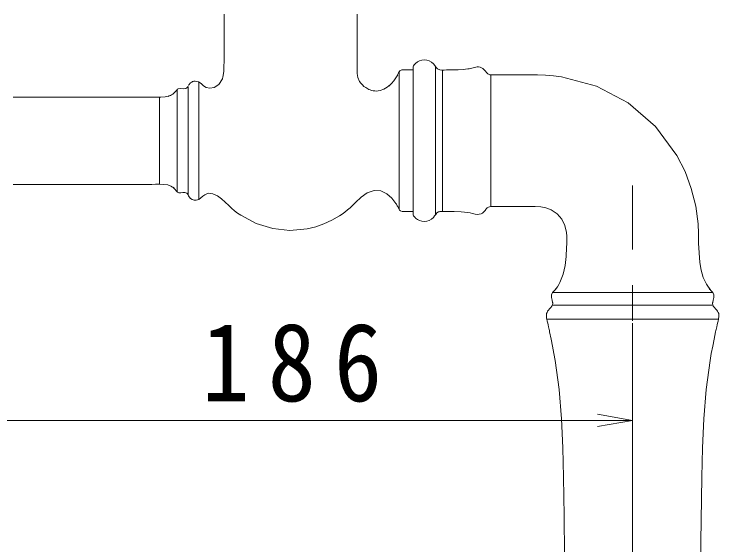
# Model space of a CAD drawing. Units: millimetres, scale not verified. Extents: x -1392 to 1350, y -947 to 991.
# Drawn here: x 113.8 to 311.5, y -25 to 123.9 of the extents above; entities that cross this region are included whole.
import ezdxf

# ---------------------------------------------------------------- set-up
doc = ezdxf.new("R2010")
doc.units = ezdxf.units.MM
doc.header["$LTSCALE"] = 10
doc.linetypes.add('CHAIN1', pattern=[8, 5, -1, 1, -1])
doc.layers.add('0-0_0', color=7, linetype='Continuous', lineweight=5)
doc.layers.add('0-2_躯体', color=7, linetype='Continuous', lineweight=5)
doc.styles.add('ＭＳ ゴシック', font='')
doc.styles.get('ＭＳ ゴシック').set_extended_font_data('MS Gothic')

msp = doc.modelspace()

# ---------------------------------------------------------------- linework, layer by layer
at = {"layer": '0-0_0'}
for points in [[(172.67, 123.92), (172.67, 123.37), (172.67, 122.82), (172.67, 122.27), (172.67, 121.72), (172.67, 119.44), (172.67, 117.17), (172.67, 114.9), (172.67, 112.63), (172.67, 111.57), (172.67, 110.5), (172.66, 109.44), (172.63, 108.37)], [(219.36, 104.13), (218.46, 103.43), (217.52, 102.88), (216.51, 102.51), (215.39, 102.32), (214.95, 102.36), (214.52, 102.41), (214.1, 102.51), (213.67, 102.65), (213.35, 102.78), (213.04, 102.94), (212.74, 103.11), (212.44, 103.29), (211.95, 103.65), (211.49, 104.05), (211.07, 104.51), (210.73, 105.01), (210.26, 106.12), (210.05, 107.3), (210, 108.51), (210.01, 109.71), (210.02, 109.89), (210.02, 110.07), (210.02, 110.25), (210.02, 110.43), (210.02, 110.98), (210.02, 111.53), (210.02, 112.08), (210.02, 112.63), (210.02, 114.9), (210.02, 117.17), (210.02, 119.44), (210.02, 121.72), (210.02, 122.27), (210.02, 122.82), (210.02, 123.37), (210.02, 123.92)], [(225.76, 108.16), (225.76, 108.71), (225.76, 109.26), (225.86, 109.45), (226.06, 109.71), (226.28, 109.95), (226.42, 110.11), (226.95, 110.52), (227.55, 110.82), (228.19, 111.01), (228.86, 111.08), (229.58, 111), (230.27, 110.79), (230.9, 110.43), (231.45, 109.96), (231.84, 109.46), (232.18, 108.96), (232.6, 108.55), (233.19, 108.31), (233.82, 108.24), (234.47, 108.24), (235.13, 108.27), (235.76, 108.29), (237.09, 108.31), (238.42, 108.33), (239.75, 108.4), (241.07, 108.53), (241.44, 108.58), (241.81, 108.65), (242.18, 108.73), (242.55, 108.82), (242.93, 108.93), (243.33, 109.03), (243.72, 109.1), (244.12, 109.1), (244.53, 109.03), (244.93, 108.88), (245.3, 108.68), (245.62, 108.41), (246, 107.96)], [(232.01, 109.18), (232.01, 98.79), (232.01, 88.41), (232.01, 78.03), (232.01, 67.65)], [(172.59, 107.77), (172.55, 107.47), (172.51, 107.18), (172.46, 106.88), (172.41, 106.59)], [(172.63, 108.47), (172.62, 108.29), (172.61, 108.12), (172.6, 107.94), (172.59, 107.77)], [(218.95, 103.71), (219.65, 104.46), (220.28, 105.21), (220.86, 106), (221.4, 106.86)], [(221.14, 106.34), (221.35, 106.84), (221.63, 107.48), (222.04, 108.02), (222.61, 108.26), (223, 108.26), (223.39, 108.26), (223.79, 108.26), (224.18, 108.26), (224.58, 108.26), (224.97, 108.26), (225.37, 108.26), (225.76, 108.26)], [(221.84, 107.67), (221.84, 107.69), (221.84, 107.71), (221.84, 107.74), (221.84, 107.76), (221.84, 98.09), (221.84, 88.41), (221.84, 78.74), (221.84, 69.07)], [(222.61, 108.17), (222.61, 108.19), (222.61, 108.21), (222.61, 108.23), (222.61, 108.26)], [(244.31, 67.77), (243.82, 67.72), (243.13, 67.85), (242.44, 68.01), (241.76, 68.18), (241.07, 68.3), (239.18, 68.47), (237.29, 68.54), (235.39, 68.55), (233.49, 68.55), (233.32, 68.54), (233.19, 68.52), (233.06, 68.5), (232.9, 68.44), (232.43, 68.15), (232.08, 67.75), (231.78, 67.3), (231.45, 66.87), (230.89, 66.39), (230.27, 66.06), (229.59, 65.85), (228.86, 65.75), (228.19, 65.84), (227.56, 66.02), (226.97, 66.3), (226.43, 66.72), (226.28, 66.87), (226.06, 67.12), (225.86, 67.38), (225.76, 67.57), (225.76, 68.12), (225.76, 68.67), (225.76, 69.22), (225.76, 69.77), (225.76, 79.09), (225.76, 88.41), (225.76, 97.74), (225.76, 107.06), (225.76, 107.61), (225.76, 108.16)], [(233.98, 108.28), (233.98, 100.98), (233.98, 93.67), (233.98, 86.37), (233.98, 79.07)], [(246, 107.96), (246.33, 107.51), (246.72, 107.13), (247.28, 106.91), (247.36, 106.9), (247.43, 106.89), (247.5, 106.89), (247.58, 106.88), (248.13, 106.88), (248.68, 106.88), (249.23, 106.88), (249.78, 106.88), (251.95, 106.88), (254.11, 106.88), (256.28, 106.88), (258.44, 106.88), (260.68, 106.86), (262.92, 106.8), (265.15, 106.64), (267.38, 106.37), (277.16, 103.72), (286.07, 98.99), (293.73, 92.42), (299.76, 84.29), (302.04, 79.77), (303.79, 75.01), (305.02, 70.09), (305.68, 65.07), (305.81, 62.36), (305.86, 59.65), (305.96, 56.94), (306.2, 54.23), (306.57, 52.11), (307.16, 50.08), (308.04, 48.17), (309.25, 46.39)], [(247.58, 69.95), (247.58, 79.18), (247.58, 88.41), (247.58, 97.65), (247.58, 106.88)], [(247.58, 106.79), (247.58, 106.81), (247.58, 106.83), (247.58, 106.86), (247.58, 106.88)], [(162.72, 103.91), (162.83, 104.11), (162.95, 104.29), (163.09, 104.46), (163.25, 104.62), (163.43, 104.75), (163.62, 104.87), (163.82, 104.97), (164.03, 105.04), (164.18, 105.08), (164.32, 105.1), (164.47, 105.12), (164.62, 105.13), (165.49, 104.92), (166.22, 104.43), (166.91, 103.84), (167.66, 103.36), (168.65, 103.16), (169.89, 103.36), (171.17, 104.17), (172.23, 105.76)], [(165.61, 104.87), (165.61, 96.65), (165.61, 88.41), (165.61, 80.18), (165.61, 71.96)], [(165.61, 104.8), (165.61, 104.82), (165.61, 104.84), (165.61, 104.86), (165.61, 104.87)], [(172.41, 106.59), (172.37, 106.37), (172.33, 106.18), (172.28, 105.98), (172.23, 105.76)], [(156.99, 100.8), (157.32, 100.95), (157.65, 101.1), (157.97, 101.27), (158.27, 101.47), (158.48, 101.63), (158.69, 101.81), (158.88, 102), (159.07, 102.2), (159.24, 102.41), (159.42, 102.63), (159.62, 102.83), (159.85, 102.97), (160.59, 103.06), (161.39, 103), (162.11, 103.1), (162.61, 103.63)], [(161.8, 102.96), (161.8, 102.98), (161.8, 102.99), (161.8, 103.01), (161.8, 103.03)], [(162.61, 73.2), (162.61, 80.81), (162.61, 88.41), (162.61, 96.02), (162.61, 103.63)], [(162.61, 103.56), (162.61, 103.57), (162.61, 103.59), (162.61, 103.61), (162.61, 103.63)], [(113.47, 100.65), (123.2, 100.65), (132.92, 100.65), (142.65, 100.65), (152.38, 100.65), (153.63, 100.64), (154.9, 100.63), (156.17, 100.72), (157.39, 100.98)], [(159.49, 74.13), (159.49, 81.27), (159.49, 88.41), (159.49, 95.56), (159.49, 102.7)], [(159.49, 102.7), (159.49, 102.68), (159.49, 102.66), (159.49, 102.64), (159.49, 102.62)], [(154.58, 100.65), (154.58, 97.59), (154.58, 94.54), (154.58, 91.47), (154.58, 88.41)], [(154.58, 88.41), (154.58, 85.36), (154.58, 82.29), (154.58, 79.23), (154.58, 76.17)], [(233.98, 79.05), (233.98, 76.43), (233.98, 73.8), (233.98, 71.18), (233.98, 68.55)], [(158.25, 75.43), (157.92, 75.6), (157.6, 75.75), (157.27, 75.88), (156.92, 75.99), (155.81, 76.17), (154.65, 76.21), (153.48, 76.19), (152.38, 76.17), (142.65, 76.17), (132.92, 76.17), (123.2, 76.17), (113.47, 76.17)], [(157.86, 75.63), (158.06, 75.5), (158.25, 75.37), (158.45, 75.24), (158.65, 75.11)], [(159.07, 74.69), (158.87, 74.85), (158.68, 75.02), (158.48, 75.19), (158.29, 75.35)], [(158.69, 75.01), (158.97, 74.68), (159.27, 74.31), (159.61, 73.99), (160, 73.82), (160.55, 73.8), (161.14, 73.85), (161.72, 73.85), (162.24, 73.68), (162.46, 73.48), (162.61, 73.22), (162.73, 72.94), (162.86, 72.66), (163.23, 72.21), (163.73, 71.9), (164.3, 71.73), (164.88, 71.72), (165.57, 71.94), (166.16, 72.35), (166.71, 72.83), (167.29, 73.27), (167.83, 73.53), (168.39, 73.65), (168.97, 73.64), (169.55, 73.51), (170.81, 72.92), (171.95, 72.09), (173, 71.15), (174, 70.19), (174.81, 69.46), (175.64, 68.76), (176.5, 68.1), (177.4, 67.48), (181.7, 65.2), (186.34, 63.78), (191.16, 63.26), (196.01, 63.69), (198.39, 64.27), (200.7, 65.07), (202.92, 66.08)], [(159.49, 74.13), (159.49, 74.14), (159.49, 74.16), (159.49, 74.18), (159.49, 74.19)], [(162.61, 73.28), (162.61, 73.26), (162.61, 73.24), (162.61, 73.22), (162.61, 73.2)], [(202.92, 66.08), (205.03, 67.31), (205.81, 67.84), (206.59, 68.41), (207.34, 69.01), (208.07, 69.62), (209.57, 71.05), (211.12, 72.55), (212.82, 73.8), (214.79, 74.47), (216.66, 74.32), (218.34, 73.52), (219.78, 72.27), (220.92, 70.79), (221.04, 70.59), (221.16, 70.39), (221.28, 70.18), (221.4, 69.98), (221.53, 69.69), (221.69, 69.32), (221.89, 68.97), (222.15, 68.71), (222.65, 68.55), (223.28, 68.52), (223.85, 68.55), (224.18, 68.57), (224.58, 68.57), (224.97, 68.57), (225.37, 68.57), (225.76, 68.57)], [(165.61, 72.02), (165.61, 72.01), (165.61, 71.99), (165.61, 71.97), (165.61, 71.96)], [(265.42, 46.39), (265.84, 46.92), (266.24, 47.47), (266.6, 48.05), (266.93, 48.65), (267.84, 50.99), (268.38, 53.44), (268.67, 55.95), (268.81, 58.45), (268.85, 59.51), (268.89, 60.58), (268.89, 61.64), (268.81, 62.7), (268.33, 64.63), (267.42, 66.38), (266.11, 67.87), (264.48, 69), (263.02, 69.58), (261.53, 69.86), (260.01, 69.94), (258.44, 69.95), (256.28, 69.95), (254.11, 69.95), (251.95, 69.95), (249.78, 69.95), (249.23, 69.95), (248.68, 69.95), (248.13, 69.95), (247.58, 69.95), (247.2, 69.89), (246.86, 69.78), (246.55, 69.59), (246.27, 69.32), (246.11, 69.09), (245.96, 68.86), (245.81, 68.63), (245.62, 68.42), (245.23, 68.11), (244.79, 67.89), (244.31, 67.77)], [(247.58, 70.04), (247.58, 70.02), (247.58, 70), (247.58, 69.97), (247.58, 69.95)], [(222.61, 68.65), (222.61, 68.63), (222.61, 68.61), (222.61, 68.59), (222.61, 68.57)], [(263.2, 38.64), (263.15, 38.94), (263.13, 39.24), (263.13, 39.55), (263.19, 39.92), (263.31, 40.27), (263.48, 40.6), (263.7, 40.9), (264.05, 41.27), (264.41, 41.62), (264.7, 42), (264.88, 42.49), (264.9, 42.63), (264.91, 42.78), (264.9, 42.92), (264.88, 43.06), (264.74, 43.67), (264.56, 44.43), (264.54, 45.21), (264.84, 45.84), (264.96, 45.95), (265.09, 46.07), (265.21, 46.19), (265.33, 46.3), (265.47, 46.44), (265.62, 46.58), (265.76, 46.71), (265.9, 46.85)], [(309.83, 45.84), (298.58, 45.84), (287.34, 45.84), (276.09, 45.84), (264.84, 45.84)], [(311.06, 36.72), (311.17, 37.26), (311.29, 37.8), (311.41, 38.33), (311.47, 38.64), (311.52, 38.94), (311.54, 39.24), (311.54, 39.55), (311.48, 39.92), (311.36, 40.27), (311.19, 40.6), (310.97, 40.9), (310.62, 41.27), (310.26, 41.62), (309.97, 42), (309.79, 42.48), (309.77, 42.63), (309.76, 42.77), (309.77, 42.92), (309.79, 43.07), (309.94, 43.67), (310.11, 44.44), (310.13, 45.21), (309.83, 45.84), (309.71, 45.95), (309.58, 46.07), (309.46, 46.19), (309.34, 46.3), (309.2, 46.44), (309.05, 46.58), (308.91, 46.71), (308.77, 46.85)], [(309.67, 42.25), (298.45, 42.25), (287.22, 42.25), (276, 42.25), (264.77, 42.25)], [(264.42, 41.49), (264.39, 41.49), (264.36, 41.49), (264.33, 41.49), (264.3, 41.49)], [(310.27, 41.49), (310.29, 41.49), (310.32, 41.49), (310.35, 41.49), (310.37, 41.49)], [(268.25, -27.68), (268.14, -16.82), (267.94, -5.97), (267.72, 2.23), (267.34, 10.42), (266.68, 18.59), (265.61, 26.72), (265.26, 28.74), (264.89, 30.76), (264.48, 32.77), (264.05, 34.78), (263.97, 35.13), (263.89, 35.48), (263.81, 35.83), (263.74, 36.18), (263.62, 36.72), (263.5, 37.26), (263.38, 37.8), (263.26, 38.33), (263.2, 38.64)], [(263.26, 38.33), (275.3, 38.33), (287.34, 38.33), (299.37, 38.33), (311.41, 38.33)], [(306.4, -30.19), (306.73, -5.97), (306.95, 2.23), (307.34, 10.42), (308, 18.59), (309.06, 26.72), (309.41, 28.74), (309.79, 30.76), (310.19, 32.77), (310.62, 34.78), (310.7, 35.13), (310.78, 35.48), (310.86, 35.83), (310.94, 36.18), (311.06, 36.72)]]:
    msp.add_lwpolyline(points, dxfattribs=at)
at = {"layer": '0-0_0', "linetype": 'CHAIN1'}
msp.add_lwpolyline([(287.34, -120.12), (287.34, -22.12), (287.34, 75.88)], dxfattribs=at)
at = {"layer": '0-2_躯体'}
for p, q in [((287.34, 9.97), (287.34, 37.26)), ((82.93, 9.97), (287.34, 9.97)), ((287.34, 9.97), (277.49, 11.7)), ((287.34, 9.97), (277.49, 8.23))]:
    msp.add_line(p, q, dxfattribs=at)

# ---------------------------------------------------------------- texts
at = {"layer": '0-2_躯体', "insert": (166.38, 14.97), "char_height": 21.99, "attachment_point": 7, "style": 'ＭＳ ゴシック'}
msp.add_mtext('\\T1.38;\\W0.9;186', dxfattribs=at)

doc.saveas('drawing.dxf')
